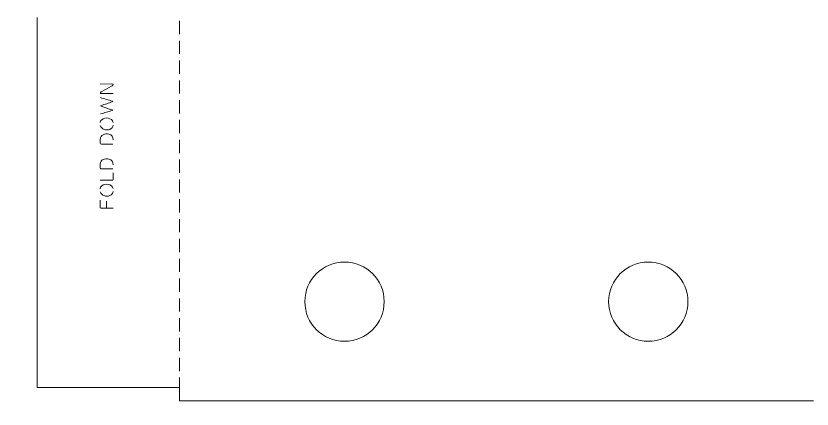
# Model space of a CAD drawing. Header units: centimetres. Extents: x -22.9 to 22.9, y -22.9 to 22.9.
# Drawn here: x -5.29 to 6.77, y -2.71 to 3.24 of the extents above; entities that cross this region are included whole.
import ezdxf

# ---------------------------------------------------------------- set-up
doc = ezdxf.new("R2010")
doc.units = ezdxf.units.CM
doc.header["$MEASUREMENT"] = 0
doc.layers.add('cut', color=7, linetype='Continuous')

msp = doc.modelspace()

# ---------------------------------------------------------------- linework, layer by layer
at = {"layer": 'cut', "color": 1, "lineweight": 0}
for points, knots in [([(-22.86, -22.86), (-22.86, -22.86), (22.86, -22.86), (22.86, -22.86), (22.86, -22.86), (22.86, -22.86), (22.86, 22.86), (22.86, 22.86), (22.86, 22.86), (22.86, 22.86), (-22.86, 22.86), (-22.86, 22.86), (-22.86, 22.86), (-22.86, 22.86), (-22.86, -22.86), (-22.86, -22.86)], [0, 0, 0, 0, 0.2, 0.2, 0.2, 0.2, 0.4, 0.4, 0.4, 0.4, 0.6, 0.6, 0.6, 0.6, 1, 1, 1, 1]), ([(-3.81593, 2.06526), (-3.81593, 2.06526), (-3.99235, 2.06382), (-3.99235, 2.06382), (-3.99235, 2.06382), (-4.01352, 2.06364), (-4.01288, 2.08012), (-3.99341, 2.09102), (-3.99341, 2.09102), (-3.99341, 2.09102), (-3.83096, 2.18218), (-3.83096, 2.18218), (-3.83096, 2.18218), (-3.81152, 2.19308), (-3.81088, 2.20955), (-3.83202, 2.20937), (-3.83202, 2.20937), (-3.83202, 2.20937), (-4.00847, 2.20793), (-4.00847, 2.20793)], [0, 0, 0, 0, 0.16666667, 0.16666667, 0.16666667, 0.16666667, 0.33333333, 0.33333333, 0.33333333, 0.33333333, 0.5, 0.5, 0.5, 0.5, 0.66666667, 0.66666667, 0.66666667, 0.66666667, 1, 1, 1, 1]), ([(-4.00505, 1.75588), (-3.94568, 1.77271), (-3.88634, 1.78953), (-3.82701, 1.80636), (-3.82701, 1.80636), (-3.81445, 1.80992), (-3.81741, 1.81253), (-3.8275, 1.81585), (-3.8275, 1.81585), (-3.88366, 1.8342), (-3.93982, 1.85258), (-3.99595, 1.87095), (-3.99595, 1.87095), (-4.00872, 1.87512), (-4.00682, 1.87815), (-3.99542, 1.88196), (-3.99542, 1.88196), (-3.93926, 1.90076), (-3.88313, 1.91953), (-3.82701, 1.9383), (-3.82701, 1.9383), (-3.81656, 1.94179), (-3.81311, 1.94444), (-3.82644, 1.94846), (-3.82644, 1.94846), (-3.88652, 1.96642), (-3.94656, 1.98441), (-4.00664, 2.00236)], [0, 0, 0, 0, 0.125, 0.125, 0.125, 0.125, 0.25, 0.25, 0.25, 0.25, 0.375, 0.375, 0.375, 0.375, 0.5, 0.5, 0.5, 0.5, 0.625, 0.625, 0.625, 0.625, 0.75, 0.75, 0.75, 0.75, 1, 1, 1, 1]), ([(-4.01218, 1.62429), (-4.00844, 1.64151), (-4.00114, 1.65696), (-3.98759, 1.66864), (-3.98759, 1.66864), (-3.93453, 1.71425), (-3.83491, 1.69862), (-3.81219, 1.62768)], [0, 0, 0, 0, 0.33333333, 0.33333333, 0.33333333, 0.33333333, 1, 1, 1, 1]), ([(-3.81219, 1.58489), (-3.819, 1.55751), (-3.83889, 1.53313), (-3.86511, 1.52216), (-3.86511, 1.52216), (-3.91562, 1.50107), (-3.99285, 1.52319), (-4.01056, 1.5785)], [0, 0, 0, 0, 0.33333333, 0.33333333, 0.33333333, 0.33333333, 1, 1, 1, 1]), ([(-3.81529, 1.3613), (-3.81529, 1.40811), (-3.83149, 1.43778), (-3.87837, 1.4485), (-3.87837, 1.4485), (-3.94194, 1.46307), (-4.00788, 1.44184), (-4.00855, 1.36969), (-4.00855, 1.36969), (-4.00872, 1.35025), (-4.00893, 1.33078), (-4.00911, 1.31134), (-4.00911, 1.31134), (-4.00922, 1.29833), (-4.00244, 1.30034), (-3.99172, 1.30034), (-3.99172, 1.30034), (-3.93432, 1.30034), (-3.87696, 1.30034), (-3.81956, 1.30034)], [0, 0, 0, 0, 0.16666667, 0.16666667, 0.16666667, 0.16666667, 0.33333333, 0.33333333, 0.33333333, 0.33333333, 0.5, 0.5, 0.5, 0.5, 0.66666667, 0.66666667, 0.66666667, 0.66666667, 1, 1, 1, 1]), ([(-3.81529, 0.98548), (-3.81529, 1.03233), (-3.83149, 1.06196), (-3.87837, 1.07269), (-3.87837, 1.07269), (-3.94194, 1.08726), (-4.00788, 1.06602), (-4.00855, 0.99388), (-4.00855, 0.99388), (-4.00872, 0.97441), (-4.00893, 0.95497), (-4.00911, 0.93553), (-4.00911, 0.93553), (-4.00922, 0.92251), (-4.00244, 0.92452), (-3.99172, 0.92452), (-3.99172, 0.92452), (-3.93432, 0.92452), (-3.87696, 0.92452), (-3.81956, 0.92452)], [0, 0, 0, 0, 0.16666667, 0.16666667, 0.16666667, 0.16666667, 0.33333333, 0.33333333, 0.33333333, 0.33333333, 0.5, 0.5, 0.5, 0.5, 0.66666667, 0.66666667, 0.66666667, 0.66666667, 1, 1, 1, 1]), ([(-4.01052, 0.75311), (-3.94991, 0.75311), (-3.88931, 0.75311), (-3.8287, 0.75311), (-3.8287, 0.75311), (-3.81977, 0.75311), (-3.81378, 0.7523), (-3.81388, 0.76263), (-3.81388, 0.76263), (-3.81416, 0.79601), (-3.81448, 0.82934), (-3.81484, 0.86272)], [0, 0, 0, 0, 0.25, 0.25, 0.25, 0.25, 0.5, 0.5, 0.5, 0.5, 1, 1, 1, 1]), ([(-4.01218, 0.62127), (-4.00844, 0.63849), (-4.00114, 0.65394), (-3.98759, 0.66562), (-3.98759, 0.66562), (-3.93453, 0.71123), (-3.83491, 0.69561), (-3.81219, 0.62466)], [0, 0, 0, 0, 0.33333333, 0.33333333, 0.33333333, 0.33333333, 1, 1, 1, 1]), ([(-3.81219, 0.58187), (-3.819, 0.55449), (-3.83889, 0.53012), (-3.86511, 0.51915), (-3.86511, 0.51915), (-3.91562, 0.49805), (-3.99285, 0.52017), (-4.01056, 0.57548)], [0, 0, 0, 0, 0.33333333, 0.33333333, 0.33333333, 0.33333333, 1, 1, 1, 1]), ([(-3.81434, 0.32981), (-3.87717, 0.32974), (-3.94004, 0.32967), (-4.00287, 0.3296), (-4.00287, 0.3296), (-4.01052, 0.3296), (-4.01003, 0.33475), (-4.01003, 0.34103), (-4.01003, 0.34103), (-4.01003, 0.37722), (-4.01003, 0.41338), (-4.01003, 0.44958)], [0, 0, 0, 0, 0.25, 0.25, 0.25, 0.25, 0.5, 0.5, 0.5, 0.5, 1, 1, 1, 1]), ([(-0.91218, -1.08582), (-0.91218, -1.41722), (-0.64357, -1.68582), (-0.31221, -1.68582), (-0.31221, -1.68582), (0.01919, -1.68582), (0.28783, -1.41722), (0.28783, -1.08582), (0.28783, -1.08582), (0.28783, -0.75445), (0.01919, -0.48581), (-0.31221, -0.48581), (-0.31221, -0.48581), (-0.64357, -0.48581), (-0.91218, -0.75445), (-0.91218, -1.08582)], [0, 0, 0, 0, 0.2, 0.2, 0.2, 0.2, 0.4, 0.4, 0.4, 0.4, 0.6, 0.6, 0.6, 0.6, 1, 1, 1, 1]), ([(3.68582, -1.08582), (3.68582, -1.41722), (3.95446, -1.68582), (4.28582, -1.68582), (4.28582, -1.68582), (4.61719, -1.68582), (4.88579, -1.41722), (4.88579, -1.08582), (4.88579, -1.08582), (4.88579, -0.75445), (4.61719, -0.48581), (4.28582, -0.48581), (4.28582, -0.48581), (3.95446, -0.48581), (3.68582, -0.75445), (3.68582, -1.08582)], [0, 0, 0, 0, 0.2, 0.2, 0.2, 0.2, 0.4, 0.4, 0.4, 0.4, 0.6, 0.6, 0.6, 0.6, 1, 1, 1, 1])]:
    msp.add_open_spline(points, degree=3, knots=knots, dxfattribs=at)
for points in [[(-4.96221, -2.38584), (-4.96221, -2.38584), (-4.96221, 3.21419), (-4.96221, 3.21419)], [(-2.81221, 2.96418), (-2.81221, 2.96418), (-2.81221, 3.16417), (-2.81221, 3.16417)], [(-2.81221, 2.66418), (-2.81221, 2.66418), (-2.81221, 2.86417), (-2.81221, 2.86417)], [(-2.81221, 2.36417), (-2.81221, 2.36417), (-2.81221, 2.56416), (-2.81221, 2.56416)], [(-2.81221, 2.06417), (-2.81221, 2.06417), (-2.81221, 2.26416), (-2.81221, 2.26416)], [(-2.81221, 1.76417), (-2.81221, 1.76417), (-2.81221, 1.96416), (-2.81221, 1.96416)], [(-2.81221, 1.46417), (-2.81221, 1.46417), (-2.81221, 1.66416), (-2.81221, 1.66416)], [(-2.81221, 1.16416), (-2.81221, 1.16416), (-2.81221, 1.36419), (-2.81221, 1.36419)], [(-2.81221, 0.86416), (-2.81221, 0.86416), (-2.81221, 1.06419), (-2.81221, 1.06419)], [(-2.81221, 0.56416), (-2.81221, 0.56416), (-2.81221, 0.76419), (-2.81221, 0.76419)], [(-3.91432, 0.43406), (-3.91432, 0.40305), (-3.91432, 0.37204), (-3.91432, 0.34103)], [(-2.81221, 0.26416), (-2.81221, 0.26416), (-2.81221, 0.46418), (-2.81221, 0.46418)], [(-2.81221, -0.03584), (-2.81221, -0.03584), (-2.81221, 0.16418), (-2.81221, 0.16418)], [(-2.81221, -0.33585), (-2.81221, -0.33585), (-2.81221, -0.13582), (-2.81221, -0.13582)], [(-2.81221, -0.63581), (-2.81221, -0.63581), (-2.81221, -0.43582), (-2.81221, -0.43582)], [(-2.81221, -0.93582), (-2.81221, -0.93582), (-2.81221, -0.73583), (-2.81221, -0.73583)], [(-2.81221, -1.23582), (-2.81221, -1.23582), (-2.81221, -1.03583), (-2.81221, -1.03583)], [(-2.81221, -1.53582), (-2.81221, -1.53582), (-2.81221, -1.33583), (-2.81221, -1.33583)], [(-2.81221, -1.83582), (-2.81221, -1.83582), (-2.81221, -1.63583), (-2.81221, -1.63583)], [(-2.81221, -2.13582), (-2.81221, -2.13582), (-2.81221, -1.93583), (-2.81221, -1.93583)], [(-2.81221, -2.38584), (-2.81221, -2.38584), (-2.81221, -2.23584), (-2.81221, -2.23584)], [(-4.96221, -2.38584), (-4.96221, -2.38584), (-2.81221, -2.38584), (-2.81221, -2.38584)], [(-2.81221, -2.38584), (-2.81221, -2.38584), (-2.81221, -2.58583), (-2.81221, -2.58583)], [(-2.81221, -2.58583), (-2.81221, -2.58583), (6.78582, -2.58583), (6.78582, -2.58583)]]:
    msp.add_open_spline(points, degree=3, dxfattribs=at)

doc.saveas('drawing.dxf')
